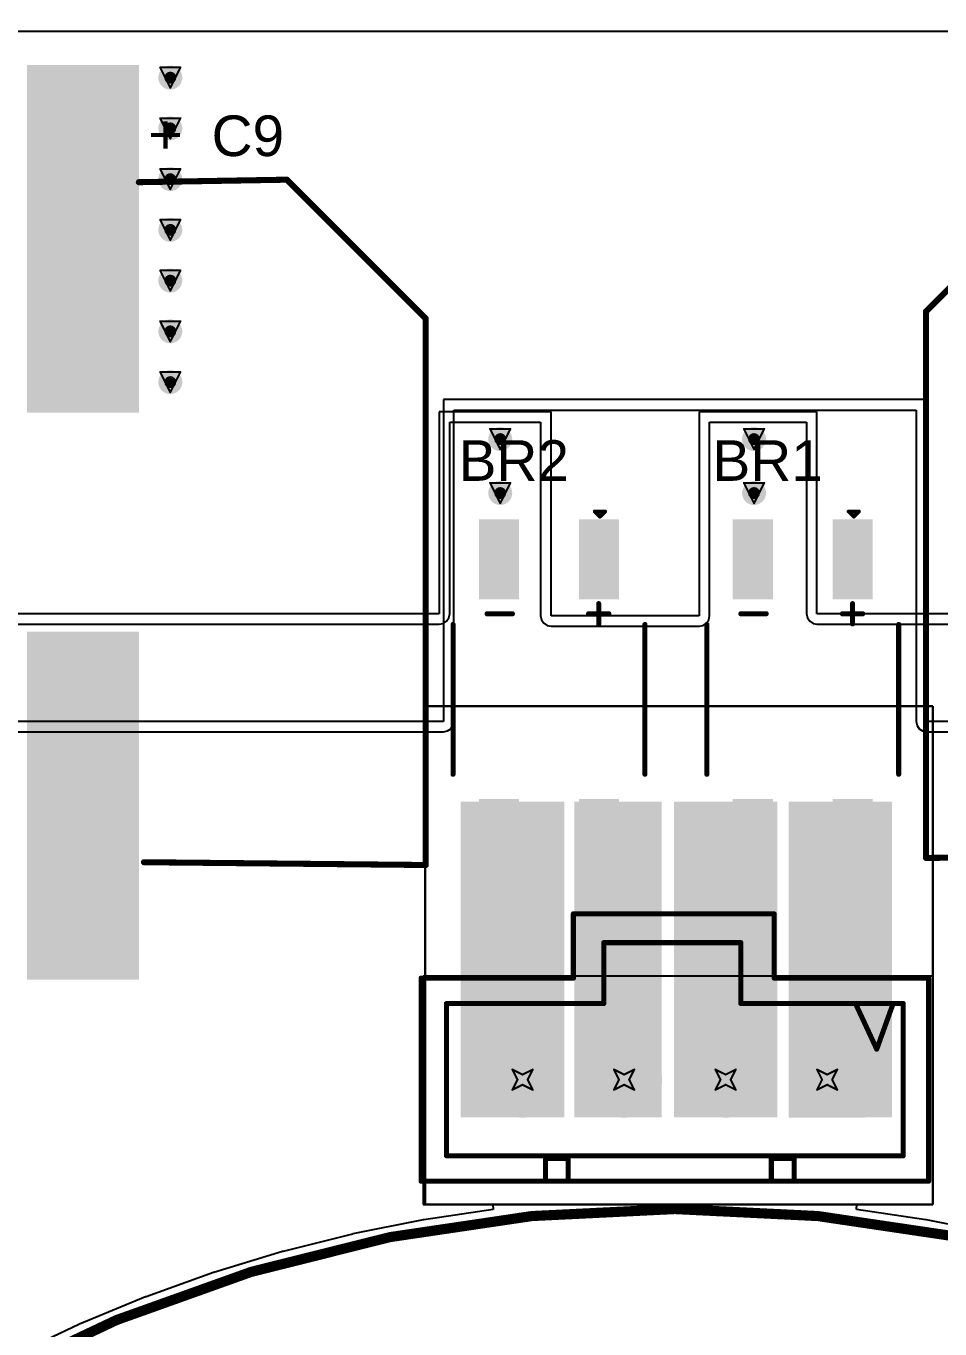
# Model space of a CAD drawing. Header units: inches. Extents: x -89 to 427, y -87 to 99.
# Drawn here: x -16.23 to 6.63, y 33.51 to 66.12 of the extents above; entities that cross this region are included whole.
import ezdxf

# ---------------------------------------------------------------- set-up
doc = ezdxf.new("R2010")
doc.units = ezdxf.units.IN
for name, color, linetype in [('Board_Outline', 56, 'Continuous'), ('Bottom Layer', 5, 'Continuous'), ('Bottom Solder', 6, 'Continuous'), ('Drill Drawing', 1, 'Continuous'), ('Multi-Layer', 9, 'Continuous'), ('Pad Holes', 156, 'Continuous'), ('Top Layer', 1, 'Continuous'), ('Top Overlay', 2, 'Continuous'), ('Top Paste', 8, 'Continuous'), ('Top Solder', 216, 'Continuous'), ('Via Holes', 16, 'Continuous')]:
    doc.layers.add(name, color=color, linetype=linetype)
doc.styles.add('Arial', font='', dxfattribs={"height": 0.2})
doc.styles.get('Arial').set_extended_font_data('Arial')

msp = doc.modelspace()

# ---------------------------------------------------------------- hatches: boundary and pattern name
at = {"layer": 'Bottom Layer'}
h = msp.add_hatch(color=5, dxfattribs=at)
edge = h.paths.add_edge_path()
edge.add_arc((-12.624, 64.828), 0.3, 0, 360)
h = msp.add_hatch(color=5, dxfattribs=at)
edge = h.paths.add_edge_path()
edge.add_arc((-12.624, 63.558), 0.3, 0, 360)
h = msp.add_hatch(color=5, dxfattribs=at)
edge = h.paths.add_edge_path()
edge.add_arc((-12.624, 62.288), 0.3, 0, 360)
h = msp.add_hatch(color=5, dxfattribs=at)
edge = h.paths.add_edge_path()
edge.add_arc((-12.624, 61.018), 0.3, 0, 360)
h = msp.add_hatch(color=5, dxfattribs=at)
edge = h.paths.add_edge_path()
edge.add_arc((-12.624, 59.748), 0.3, 0, 360)
h = msp.add_hatch(color=5, dxfattribs=at)
edge = h.paths.add_edge_path()
edge.add_arc((-12.624, 58.478), 0.3, 0, 360)
h = msp.add_hatch(color=5, dxfattribs=at)
edge = h.paths.add_edge_path()
edge.add_arc((-12.624, 57.208), 0.3, 0, 360)
h = msp.add_hatch(color=5, dxfattribs=at)
edge = h.paths.add_edge_path()
edge.add_arc((-4.369, 55.782), 0.3, 0, 360)
h = msp.add_hatch(color=5, dxfattribs=at)
edge = h.paths.add_edge_path()
edge.add_arc((1.981, 55.782), 0.3, 0, 360)
h = msp.add_hatch(color=5, dxfattribs=at)
edge = h.paths.add_edge_path()
edge.add_arc((-4.369, 54.432), 0.3, 0, 360)
h = msp.add_hatch(color=5, dxfattribs=at)
edge = h.paths.add_edge_path()
edge.add_arc((1.981, 54.432), 0.3, 0, 360)
h = msp.add_hatch(color=5, dxfattribs=at)
edge = h.paths.add_edge_path()
edge.add_arc((-3.81, 39.751), 0.9, 0, 360)
h = msp.add_hatch(color=5, dxfattribs=at)
edge = h.paths.add_edge_path()
edge.add_arc((-1.27, 39.751), 0.9, 0, 360)
h = msp.add_hatch(color=5, dxfattribs=at)
edge = h.paths.add_edge_path()
edge.add_arc((1.27, 39.751), 0.9, 0, 360)
msp.add_hatch(color=5, dxfattribs=at).paths.add_polyline_path([(4.71, 38.851), (2.91, 38.851), (2.91, 40.651), (4.71, 40.651)])
at = {"layer": 'Bottom Solder'}
h = msp.add_hatch(color=6, dxfattribs=at)
edge = h.paths.add_edge_path()
edge.add_arc((-3.81, 39.751), 0.951, 0, 360)
h = msp.add_hatch(color=6, dxfattribs=at)
edge = h.paths.add_edge_path()
edge.add_arc((-1.27, 39.751), 0.951, 0, 360)
h = msp.add_hatch(color=6, dxfattribs=at)
edge = h.paths.add_edge_path()
edge.add_arc((1.27, 39.751), 0.951, 0, 360)
msp.add_hatch(color=6, dxfattribs=at).paths.add_polyline_path([(4.761, 38.8), (2.859, 38.8), (2.859, 40.702), (4.761, 40.702)])
at = {"layer": 'Multi-Layer'}
h = msp.add_hatch(color=9, dxfattribs=at)
edge = h.paths.add_edge_path()
edge.add_arc((-3.81, 39.751), 0.9, 0, 360)
h = msp.add_hatch(color=9, dxfattribs=at)
edge = h.paths.add_edge_path()
edge.add_arc((-1.27, 39.751), 0.9, 0, 360)
h = msp.add_hatch(color=9, dxfattribs=at)
edge = h.paths.add_edge_path()
edge.add_arc((1.27, 39.751), 0.9, 0, 360)
msp.add_hatch(color=9, dxfattribs=at).paths.add_polyline_path([(4.71, 38.851), (2.91, 38.851), (2.91, 40.651), (4.71, 40.651)])
at = {"layer": 'Pad Holes'}
h = msp.add_hatch(color=7, dxfattribs=at)
edge = h.paths.add_edge_path()
edge.add_arc((-3.81, 39.751), 0.6, 0, 360)
h = msp.add_hatch(color=7, dxfattribs=at)
edge = h.paths.add_edge_path()
edge.add_arc((-1.27, 39.751), 0.6, 0, 360)
h = msp.add_hatch(color=7, dxfattribs=at)
edge = h.paths.add_edge_path()
edge.add_arc((1.27, 39.751), 0.6, 0, 360)
h = msp.add_hatch(color=7, dxfattribs=at)
edge = h.paths.add_edge_path()
edge.add_arc((3.81, 39.751), 0.6, 0, 360)
at = {"layer": 'Top Layer'}
for points in [[(-13.508, 65.046), (-13.508, 56.546), (-16.108, 56.546), (-16.108, 65.046)], [(-4, 53.676), (-4, 51.876), (-4.8, 51.876), (-4.8, 53.676)], [(-1.5, 53.676), (-1.5, 51.876), (-2.3, 51.876), (-2.3, 53.676)], [(2.35, 53.676), (2.35, 51.876), (1.55, 51.876), (1.55, 53.676)], [(4.85, 53.676), (4.85, 51.876), (4.05, 51.876), (4.05, 53.676)], [(-13.508, 50.859), (-13.508, 42.359), (-16.108, 42.359), (-16.108, 50.859)], [(-2.769, 46.711), (-5.359, 46.711), (-5.359, 38.811), (-2.769, 38.811)], [(-4, 46.676), (-4, 44.876), (-4.8, 44.876), (-4.8, 46.676)], [(-0.33, 46.711), (-2.515, 46.711), (-2.515, 38.811), (-0.33, 38.811)], [(-1.5, 46.676), (-1.5, 44.876), (-2.3, 44.876), (-2.3, 46.676)], [(-0.025, 38.811), (2.565, 38.811), (2.565, 46.711), (-0.025, 46.711)], [(2.35, 46.676), (2.35, 44.876), (1.55, 44.876), (1.55, 46.676)], [(2.845, 38.811), (5.436, 38.811), (5.436, 46.711), (2.845, 46.711)], [(4.85, 46.676), (4.85, 44.876), (4.05, 44.876), (4.05, 46.676)], [(4.71, 38.851), (2.91, 38.851), (2.91, 40.651), (4.71, 40.651)]]:
    msp.add_hatch(color=1, dxfattribs=at).paths.add_polyline_path(points)
h = msp.add_hatch(color=1, dxfattribs=at)
edge = h.paths.add_edge_path()
edge.add_arc((-12.624, 64.828), 0.3, 0, 360)
h = msp.add_hatch(color=1, dxfattribs=at)
edge = h.paths.add_edge_path()
edge.add_arc((-12.624, 63.558), 0.3, 0, 360)
h = msp.add_hatch(color=1, dxfattribs=at)
edge = h.paths.add_edge_path()
edge.add_arc((-12.624, 62.288), 0.3, 0, 360)
h = msp.add_hatch(color=1, dxfattribs=at)
edge = h.paths.add_edge_path()
edge.add_arc((-12.624, 61.018), 0.3, 0, 360)
h = msp.add_hatch(color=1, dxfattribs=at)
edge = h.paths.add_edge_path()
edge.add_arc((-12.624, 59.748), 0.3, 0, 360)
h = msp.add_hatch(color=1, dxfattribs=at)
edge = h.paths.add_edge_path()
edge.add_arc((-12.624, 58.478), 0.3, 0, 360)
h = msp.add_hatch(color=1, dxfattribs=at)
edge = h.paths.add_edge_path()
edge.add_arc((-12.624, 57.208), 0.3, 0, 360)
h = msp.add_hatch(color=1, dxfattribs=at)
edge = h.paths.add_edge_path()
edge.add_arc((-4.369, 55.782), 0.3, 0, 360)
h = msp.add_hatch(color=1, dxfattribs=at)
edge = h.paths.add_edge_path()
edge.add_arc((1.981, 55.782), 0.3, 0, 360)
h = msp.add_hatch(color=1, dxfattribs=at)
edge = h.paths.add_edge_path()
edge.add_arc((-4.369, 54.432), 0.3, 0, 360)
h = msp.add_hatch(color=1, dxfattribs=at)
edge = h.paths.add_edge_path()
edge.add_arc((1.981, 54.432), 0.3, 0, 360)
h = msp.add_hatch(color=1, dxfattribs=at)
edge = h.paths.add_edge_path()
edge.add_arc((-3.81, 39.751), 0.9, 0, 360)
h = msp.add_hatch(color=1, dxfattribs=at)
edge = h.paths.add_edge_path()
edge.add_arc((-1.27, 39.751), 0.9, 0, 360)
h = msp.add_hatch(color=1, dxfattribs=at)
edge = h.paths.add_edge_path()
edge.add_arc((1.27, 39.751), 0.9, 0, 360)
at = {"layer": 'Top Paste'}
for points in [[(-13.508, 65.046), (-13.508, 56.546), (-16.108, 56.546), (-16.108, 65.046)], [(-4, 53.676), (-4, 51.876), (-4.8, 51.876), (-4.8, 53.676)], [(-1.5, 53.676), (-1.5, 51.876), (-2.3, 51.876), (-2.3, 53.676)], [(2.35, 53.676), (2.35, 51.876), (1.55, 51.876), (1.55, 53.676)], [(4.85, 53.676), (4.85, 51.876), (4.05, 51.876), (4.05, 53.676)], [(-13.508, 50.859), (-13.508, 42.359), (-16.108, 42.359), (-16.108, 50.859)], [(-4, 46.676), (-4, 44.876), (-4.8, 44.876), (-4.8, 46.676)], [(-1.5, 46.676), (-1.5, 44.876), (-2.3, 44.876), (-2.3, 46.676)], [(2.35, 46.676), (2.35, 44.876), (1.55, 44.876), (1.55, 46.676)], [(4.85, 46.676), (4.85, 44.876), (4.05, 44.876), (4.05, 46.676)]]:
    msp.add_hatch(color=8, dxfattribs=at).paths.add_polyline_path(points)
at = {"layer": 'Top Solder'}
for points in [[(-13.407, 65.147), (-13.407, 56.444), (-16.21, 56.444), (-16.21, 65.147)], [(-3.898, 53.778), (-3.898, 51.774), (-4.901, 51.774), (-4.901, 53.778)], [(-1.398, 53.778), (-1.398, 51.774), (-2.401, 51.774), (-2.401, 53.778)], [(2.452, 53.778), (2.452, 51.774), (1.449, 51.774), (1.449, 53.778)], [(4.952, 53.778), (4.952, 51.774), (3.949, 51.774), (3.949, 53.778)], [(-13.407, 50.961), (-13.407, 42.257), (-16.21, 42.257), (-16.21, 50.961)], [(-3.898, 46.778), (-3.898, 44.774), (-4.901, 44.774), (-4.901, 46.778)], [(-1.398, 46.778), (-1.398, 44.774), (-2.401, 44.774), (-2.401, 46.778)], [(2.452, 46.778), (2.452, 44.774), (1.449, 44.774), (1.449, 46.778)], [(4.952, 46.778), (4.952, 44.774), (3.949, 44.774), (3.949, 46.778)], [(4.761, 38.8), (2.859, 38.8), (2.859, 40.702), (4.761, 40.702)]]:
    msp.add_hatch(color=216, dxfattribs=at).paths.add_polyline_path(points)
h = msp.add_hatch(color=216, dxfattribs=at)
edge = h.paths.add_edge_path()
edge.add_arc((-3.81, 39.751), 0.951, 0, 360)
h = msp.add_hatch(color=216, dxfattribs=at)
edge = h.paths.add_edge_path()
edge.add_arc((-1.27, 39.751), 0.951, 0, 360)
h = msp.add_hatch(color=216, dxfattribs=at)
edge = h.paths.add_edge_path()
edge.add_arc((1.27, 39.751), 0.951, 0, 360)
at = {"layer": 'Via Holes'}
h = msp.add_hatch(color=7, dxfattribs=at)
edge = h.paths.add_edge_path()
edge.add_arc((-12.624, 64.828), 0.15, 0, 360)
h = msp.add_hatch(color=7, dxfattribs=at)
edge = h.paths.add_edge_path()
edge.add_arc((-12.624, 63.558), 0.15, 0, 360)
h = msp.add_hatch(color=7, dxfattribs=at)
edge = h.paths.add_edge_path()
edge.add_arc((-12.624, 62.288), 0.15, 0, 360)
h = msp.add_hatch(color=7, dxfattribs=at)
edge = h.paths.add_edge_path()
edge.add_arc((-12.624, 61.018), 0.15, 0, 360)
h = msp.add_hatch(color=7, dxfattribs=at)
edge = h.paths.add_edge_path()
edge.add_arc((-12.624, 59.748), 0.15, 0, 360)
h = msp.add_hatch(color=7, dxfattribs=at)
edge = h.paths.add_edge_path()
edge.add_arc((-12.624, 58.478), 0.15, 0, 360)
h = msp.add_hatch(color=7, dxfattribs=at)
edge = h.paths.add_edge_path()
edge.add_arc((-12.624, 57.208), 0.15, 0, 360)
h = msp.add_hatch(color=7, dxfattribs=at)
edge = h.paths.add_edge_path()
edge.add_arc((-4.369, 55.782), 0.15, 0, 360)
h = msp.add_hatch(color=7, dxfattribs=at)
edge = h.paths.add_edge_path()
edge.add_arc((1.981, 55.782), 0.15, 0, 360)
h = msp.add_hatch(color=7, dxfattribs=at)
edge = h.paths.add_edge_path()
edge.add_arc((-4.369, 54.432), 0.15, 0, 360)
h = msp.add_hatch(color=7, dxfattribs=at)
edge = h.paths.add_edge_path()
edge.add_arc((1.981, 54.432), 0.15, 0, 360)

# ---------------------------------------------------------------- linework, layer by layer
at = {"layer": 'Board_Outline'}
for points in [[(87.312, 0, 0.254, 0.254, 1), (-87.312, 0, 0.254, 0.254, 1)], [(-0.001, 40.079, 0.00127, 0.00127, 1), (0, 40.079, 0.00127, 0.00127, 1)], [(0, 40.08, 0.00127, 0.00127, 1), (0.001, 40.08, 0.00127, 0.00127, 1)], [(36.513, 0, 0.254, 0.254, 1), (-36.513, 0, 0.254, 0.254, 1)]]:
    msp.add_lwpolyline(points, format="xyseb", close=True, dxfattribs=at)
msp.add_lwpolyline([(0, 40.079, 0.00254, 0.00254, 0), (0, 40.08, 0.00254, 0.00254, 0)], format="xyseb", dxfattribs=at)
at = {"layer": 'Bottom Layer'}
for p, q in [((6.299, 56.769), (-5.791, 56.769)), ((-5.791, 56.769), (-5.791, 48.717)), ((6.299, 48.717), (6.299, 56.769)), ((-5.532, 48.717), (-5.532, 56.51)), ((-5.532, 56.51), (6.04, 56.51)), ((6.04, 56.51), (6.04, 48.717)), ((-5.791, 48.717), (-41.377, 48.717)), ((-5.608, 48.534), (-5.552, 48.618)), ((-5.552, 48.618), (-5.532, 48.717)), ((6.04, 48.717), (6.06, 48.618)), ((6.06, 48.618), (6.116, 48.534)), ((44.094, 48.717), (6.299, 48.717)), ((-41.377, 48.458), (-5.791, 48.458)), ((-5.791, 48.458), (-5.692, 48.478)), ((-5.692, 48.478), (-5.608, 48.534)), ((6.116, 48.534), (6.2, 48.478)), ((6.2, 48.478), (6.299, 48.458)), ((6.299, 48.458), (44.094, 48.458)), ((-6.299, 42.342), (-6.299, 36.627)), ((6.452, 42.342), (-6.299, 42.342)), ((6.452, 42.342), (-6.299, 42.342)), ((-6.299, 42.342), (-6.299, 36.627)), ((6.452, 36.627), (6.452, 42.342)), ((6.452, 36.627), (6.452, 42.342)), ((-6.299, 36.627), (6.452, 36.627)), ((-6.299, 36.627), (-4.553, 36.627)), ((-4.553, 36.627), (-4.544, 36.5)), ((4.544, 36.5), (4.553, 36.627)), ((4.553, 36.627), (6.452, 36.627)), ((-6.295, 36.24), (-8.053, 35.89)), ((-6.288, 36.24), (-6.295, 36.24)), ((-6.282, 36.242), (-6.288, 36.24)), ((-4.544, 36.5), (-6.282, 36.242)), ((6.282, 36.242), (4.544, 36.5)), ((6.288, 36.24), (6.282, 36.242)), ((6.295, 36.24), (6.288, 36.24)), ((8.053, 35.89), (6.295, 36.24)), ((-8.065, 35.887), (-9.804, 35.452)), ((-8.059, 35.888), (-8.065, 35.887)), ((-8.053, 35.89), (-8.059, 35.888)), ((-9.816, 35.448), (-11.532, 34.928)), ((-9.81, 35.449), (-9.816, 35.448)), ((-9.804, 35.452), (-9.81, 35.449)), ((-11.544, 34.924), (-13.232, 34.32)), ((-11.538, 34.925), (-11.544, 34.924)), ((-11.532, 34.928), (-11.538, 34.925)), ((-13.244, 34.315), (-14.9, 33.629)), ((-13.237, 34.317), (-13.244, 34.315)), ((-13.232, 34.32), (-13.237, 34.317)), ((-14.912, 33.624), (-16.532, 32.858)), ((-14.905, 33.626), (-14.912, 33.624)), ((-14.9, 33.629), (-14.905, 33.626))]:
    msp.add_line(p, q, dxfattribs=at)
at = {"layer": 'Drill Drawing'}
for points in [[(-12.878, 65.082, 0.0508, 0.0508, 0), (-12.37, 65.082, 0.0508, 0.0508, 0)], [(-12.878, 65.082, 0.0508, 0.0508, 0), (-12.624, 64.574, 0.0508, 0.0508, 0)], [(-12.624, 64.574, 0.0508, 0.0508, 0), (-12.37, 65.082, 0.0508, 0.0508, 0)], [(-12.878, 63.812, 0.0508, 0.0508, 0), (-12.37, 63.812, 0.0508, 0.0508, 0)], [(-12.878, 63.812, 0.0508, 0.0508, 0), (-12.624, 63.304, 0.0508, 0.0508, 0)], [(-12.624, 63.304, 0.0508, 0.0508, 0), (-12.37, 63.812, 0.0508, 0.0508, 0)], [(-12.878, 62.542, 0.0508, 0.0508, 0), (-12.37, 62.542, 0.0508, 0.0508, 0)], [(-12.878, 62.542, 0.0508, 0.0508, 0), (-12.624, 62.034, 0.0508, 0.0508, 0)], [(-12.624, 62.034, 0.0508, 0.0508, 0), (-12.37, 62.542, 0.0508, 0.0508, 0)], [(-12.878, 61.272, 0.0508, 0.0508, 0), (-12.37, 61.272, 0.0508, 0.0508, 0)], [(-12.878, 61.272, 0.0508, 0.0508, 0), (-12.624, 60.764, 0.0508, 0.0508, 0)], [(-12.624, 60.764, 0.0508, 0.0508, 0), (-12.37, 61.272, 0.0508, 0.0508, 0)], [(-12.878, 60.002, 0.0508, 0.0508, 0), (-12.37, 60.002, 0.0508, 0.0508, 0)], [(-12.878, 60.002, 0.0508, 0.0508, 0), (-12.624, 59.494, 0.0508, 0.0508, 0)], [(-12.624, 59.494, 0.0508, 0.0508, 0), (-12.37, 60.002, 0.0508, 0.0508, 0)], [(-12.878, 58.732, 0.0508, 0.0508, 0), (-12.37, 58.732, 0.0508, 0.0508, 0)], [(-12.878, 58.732, 0.0508, 0.0508, 0), (-12.624, 58.224, 0.0508, 0.0508, 0)], [(-12.624, 58.224, 0.0508, 0.0508, 0), (-12.37, 58.732, 0.0508, 0.0508, 0)], [(-12.878, 57.462, 0.0508, 0.0508, 0), (-12.37, 57.462, 0.0508, 0.0508, 0)], [(-12.878, 57.462, 0.0508, 0.0508, 0), (-12.624, 56.954, 0.0508, 0.0508, 0)], [(-12.624, 56.954, 0.0508, 0.0508, 0), (-12.37, 57.462, 0.0508, 0.0508, 0)], [(-4.623, 56.036, 0.0508, 0.0508, 0), (-4.115, 56.036, 0.0508, 0.0508, 0)], [(-4.623, 56.036, 0.0508, 0.0508, 0), (-4.369, 55.528, 0.0508, 0.0508, 0)], [(-4.369, 55.528, 0.0508, 0.0508, 0), (-4.115, 56.036, 0.0508, 0.0508, 0)], [(1.727, 56.036, 0.0508, 0.0508, 0), (2.235, 56.036, 0.0508, 0.0508, 0)], [(1.727, 56.036, 0.0508, 0.0508, 0), (1.981, 55.528, 0.0508, 0.0508, 0)], [(1.981, 55.528, 0.0508, 0.0508, 0), (2.235, 56.036, 0.0508, 0.0508, 0)], [(-4.623, 54.686, 0.0508, 0.0508, 0), (-4.115, 54.686, 0.0508, 0.0508, 0)], [(-4.623, 54.686, 0.0508, 0.0508, 0), (-4.369, 54.178, 0.0508, 0.0508, 0)], [(-4.369, 54.178, 0.0508, 0.0508, 0), (-4.115, 54.686, 0.0508, 0.0508, 0)], [(1.727, 54.686, 0.0508, 0.0508, 0), (2.235, 54.686, 0.0508, 0.0508, 0)], [(1.727, 54.686, 0.0508, 0.0508, 0), (1.981, 54.178, 0.0508, 0.0508, 0)], [(1.981, 54.178, 0.0508, 0.0508, 0), (2.235, 54.686, 0.0508, 0.0508, 0)], [(-4.064, 40.005, 0.0508, 0.0508, 0), (-3.81, 39.878, 0.0508, 0.0508, 0)], [(-4.064, 40.005, 0.0508, 0.0508, 0), (-3.937, 39.751, 0.0508, 0.0508, 0)], [(-3.81, 39.878, 0.0508, 0.0508, 0), (-3.556, 40.005, 0.0508, 0.0508, 0)], [(-3.683, 39.751, 0.0508, 0.0508, 0), (-3.556, 40.005, 0.0508, 0.0508, 0)], [(-1.524, 40.005, 0.0508, 0.0508, 0), (-1.27, 39.878, 0.0508, 0.0508, 0)], [(-1.524, 40.005, 0.0508, 0.0508, 0), (-1.397, 39.751, 0.0508, 0.0508, 0)], [(-1.27, 39.878, 0.0508, 0.0508, 0), (-1.016, 40.005, 0.0508, 0.0508, 0)], [(-1.143, 39.751, 0.0508, 0.0508, 0), (-1.016, 40.005, 0.0508, 0.0508, 0)], [(1.016, 40.005, 0.0508, 0.0508, 0), (1.27, 39.878, 0.0508, 0.0508, 0)], [(1.016, 40.005, 0.0508, 0.0508, 0), (1.143, 39.751, 0.0508, 0.0508, 0)], [(1.27, 39.878, 0.0508, 0.0508, 0), (1.524, 40.005, 0.0508, 0.0508, 0)], [(1.397, 39.751, 0.0508, 0.0508, 0), (1.524, 40.005, 0.0508, 0.0508, 0)], [(3.556, 40.005, 0.0508, 0.0508, 0), (3.81, 39.878, 0.0508, 0.0508, 0)], [(3.556, 40.005, 0.0508, 0.0508, 0), (3.683, 39.751, 0.0508, 0.0508, 0)], [(3.81, 39.878, 0.0508, 0.0508, 0), (4.064, 40.005, 0.0508, 0.0508, 0)], [(3.937, 39.751, 0.0508, 0.0508, 0), (4.064, 40.005, 0.0508, 0.0508, 0)], [(-4.064, 39.497, 0.0508, 0.0508, 0), (-3.937, 39.751, 0.0508, 0.0508, 0)], [(-4.064, 39.497, 0.0508, 0.0508, 0), (-3.81, 39.624, 0.0508, 0.0508, 0)], [(-3.81, 39.624, 0.0508, 0.0508, 0), (-3.556, 39.497, 0.0508, 0.0508, 0)], [(-3.683, 39.751, 0.0508, 0.0508, 0), (-3.556, 39.497, 0.0508, 0.0508, 0)], [(-1.524, 39.497, 0.0508, 0.0508, 0), (-1.397, 39.751, 0.0508, 0.0508, 0)], [(-1.524, 39.497, 0.0508, 0.0508, 0), (-1.27, 39.624, 0.0508, 0.0508, 0)], [(-1.27, 39.624, 0.0508, 0.0508, 0), (-1.016, 39.497, 0.0508, 0.0508, 0)], [(-1.143, 39.751, 0.0508, 0.0508, 0), (-1.016, 39.497, 0.0508, 0.0508, 0)], [(1.016, 39.497, 0.0508, 0.0508, 0), (1.143, 39.751, 0.0508, 0.0508, 0)], [(1.016, 39.497, 0.0508, 0.0508, 0), (1.27, 39.624, 0.0508, 0.0508, 0)], [(1.27, 39.624, 0.0508, 0.0508, 0), (1.524, 39.497, 0.0508, 0.0508, 0)], [(1.397, 39.751, 0.0508, 0.0508, 0), (1.524, 39.497, 0.0508, 0.0508, 0)], [(3.556, 39.497, 0.0508, 0.0508, 0), (3.683, 39.751, 0.0508, 0.0508, 0)], [(3.556, 39.497, 0.0508, 0.0508, 0), (3.81, 39.624, 0.0508, 0.0508, 0)], [(3.81, 39.624, 0.0508, 0.0508, 0), (4.064, 39.497, 0.0508, 0.0508, 0)], [(3.937, 39.751, 0.0508, 0.0508, 0), (4.064, 39.497, 0.0508, 0.0508, 0)]]:
    msp.add_lwpolyline(points, format="xyseb", dxfattribs=at)
for points in [[(-12.89, 65.082, 0.0254, 0.0254, 1), (-12.865, 65.082, 0.0254, 0.0254, 1)], [(-12.89, 65.082, 0.0254, 0.0254, 1), (-12.865, 65.082, 0.0254, 0.0254, 1)], [(-12.383, 65.082, 0.0254, 0.0254, 1), (-12.357, 65.082, 0.0254, 0.0254, 1)], [(-12.383, 65.082, 0.0254, 0.0254, 1), (-12.357, 65.082, 0.0254, 0.0254, 1)], [(-12.636, 64.574, 0.0254, 0.0254, 1), (-12.611, 64.574, 0.0254, 0.0254, 1)], [(-12.636, 64.574, 0.0254, 0.0254, 1), (-12.611, 64.574, 0.0254, 0.0254, 1)], [(-12.89, 63.812, 0.0254, 0.0254, 1), (-12.865, 63.812, 0.0254, 0.0254, 1)], [(-12.89, 63.812, 0.0254, 0.0254, 1), (-12.865, 63.812, 0.0254, 0.0254, 1)], [(-12.383, 63.812, 0.0254, 0.0254, 1), (-12.357, 63.812, 0.0254, 0.0254, 1)], [(-12.383, 63.812, 0.0254, 0.0254, 1), (-12.357, 63.812, 0.0254, 0.0254, 1)], [(-12.636, 63.304, 0.0254, 0.0254, 1), (-12.611, 63.304, 0.0254, 0.0254, 1)], [(-12.636, 63.304, 0.0254, 0.0254, 1), (-12.611, 63.304, 0.0254, 0.0254, 1)], [(-12.89, 62.542, 0.0254, 0.0254, 1), (-12.865, 62.542, 0.0254, 0.0254, 1)], [(-12.89, 62.542, 0.0254, 0.0254, 1), (-12.865, 62.542, 0.0254, 0.0254, 1)], [(-12.383, 62.542, 0.0254, 0.0254, 1), (-12.357, 62.542, 0.0254, 0.0254, 1)], [(-12.383, 62.542, 0.0254, 0.0254, 1), (-12.357, 62.542, 0.0254, 0.0254, 1)], [(-12.636, 62.034, 0.0254, 0.0254, 1), (-12.611, 62.034, 0.0254, 0.0254, 1)], [(-12.636, 62.034, 0.0254, 0.0254, 1), (-12.611, 62.034, 0.0254, 0.0254, 1)], [(-12.89, 61.272, 0.0254, 0.0254, 1), (-12.865, 61.272, 0.0254, 0.0254, 1)], [(-12.89, 61.272, 0.0254, 0.0254, 1), (-12.865, 61.272, 0.0254, 0.0254, 1)], [(-12.383, 61.272, 0.0254, 0.0254, 1), (-12.357, 61.272, 0.0254, 0.0254, 1)], [(-12.383, 61.272, 0.0254, 0.0254, 1), (-12.357, 61.272, 0.0254, 0.0254, 1)], [(-12.636, 60.764, 0.0254, 0.0254, 1), (-12.611, 60.764, 0.0254, 0.0254, 1)], [(-12.636, 60.764, 0.0254, 0.0254, 1), (-12.611, 60.764, 0.0254, 0.0254, 1)], [(-12.89, 60.002, 0.0254, 0.0254, 1), (-12.865, 60.002, 0.0254, 0.0254, 1)], [(-12.89, 60.002, 0.0254, 0.0254, 1), (-12.865, 60.002, 0.0254, 0.0254, 1)], [(-12.383, 60.002, 0.0254, 0.0254, 1), (-12.357, 60.002, 0.0254, 0.0254, 1)], [(-12.383, 60.002, 0.0254, 0.0254, 1), (-12.357, 60.002, 0.0254, 0.0254, 1)], [(-12.636, 59.494, 0.0254, 0.0254, 1), (-12.611, 59.494, 0.0254, 0.0254, 1)], [(-12.636, 59.494, 0.0254, 0.0254, 1), (-12.611, 59.494, 0.0254, 0.0254, 1)], [(-12.89, 58.732, 0.0254, 0.0254, 1), (-12.865, 58.732, 0.0254, 0.0254, 1)], [(-12.89, 58.732, 0.0254, 0.0254, 1), (-12.865, 58.732, 0.0254, 0.0254, 1)], [(-12.383, 58.732, 0.0254, 0.0254, 1), (-12.357, 58.732, 0.0254, 0.0254, 1)], [(-12.383, 58.732, 0.0254, 0.0254, 1), (-12.357, 58.732, 0.0254, 0.0254, 1)], [(-12.636, 58.224, 0.0254, 0.0254, 1), (-12.611, 58.224, 0.0254, 0.0254, 1)], [(-12.636, 58.224, 0.0254, 0.0254, 1), (-12.611, 58.224, 0.0254, 0.0254, 1)], [(-12.89, 57.462, 0.0254, 0.0254, 1), (-12.865, 57.462, 0.0254, 0.0254, 1)], [(-12.89, 57.462, 0.0254, 0.0254, 1), (-12.865, 57.462, 0.0254, 0.0254, 1)], [(-12.383, 57.462, 0.0254, 0.0254, 1), (-12.357, 57.462, 0.0254, 0.0254, 1)], [(-12.383, 57.462, 0.0254, 0.0254, 1), (-12.357, 57.462, 0.0254, 0.0254, 1)], [(-12.636, 56.954, 0.0254, 0.0254, 1), (-12.611, 56.954, 0.0254, 0.0254, 1)], [(-12.636, 56.954, 0.0254, 0.0254, 1), (-12.611, 56.954, 0.0254, 0.0254, 1)], [(-4.636, 56.036, 0.0254, 0.0254, 1), (-4.61, 56.036, 0.0254, 0.0254, 1)], [(-4.636, 56.036, 0.0254, 0.0254, 1), (-4.61, 56.036, 0.0254, 0.0254, 1)], [(-4.128, 56.036, 0.0254, 0.0254, 1), (-4.102, 56.036, 0.0254, 0.0254, 1)], [(-4.128, 56.036, 0.0254, 0.0254, 1), (-4.102, 56.036, 0.0254, 0.0254, 1)], [(1.714, 56.036, 0.0254, 0.0254, 1), (1.74, 56.036, 0.0254, 0.0254, 1)], [(1.714, 56.036, 0.0254, 0.0254, 1), (1.74, 56.036, 0.0254, 0.0254, 1)], [(2.223, 56.036, 0.0254, 0.0254, 1), (2.248, 56.036, 0.0254, 0.0254, 1)], [(2.223, 56.036, 0.0254, 0.0254, 1), (2.248, 56.036, 0.0254, 0.0254, 1)], [(-4.381, 55.528, 0.0254, 0.0254, 1), (-4.356, 55.528, 0.0254, 0.0254, 1)], [(-4.381, 55.528, 0.0254, 0.0254, 1), (-4.356, 55.528, 0.0254, 0.0254, 1)], [(1.968, 55.528, 0.0254, 0.0254, 1), (1.994, 55.528, 0.0254, 0.0254, 1)], [(1.968, 55.528, 0.0254, 0.0254, 1), (1.994, 55.528, 0.0254, 0.0254, 1)], [(-4.636, 54.686, 0.0254, 0.0254, 1), (-4.61, 54.686, 0.0254, 0.0254, 1)], [(-4.636, 54.686, 0.0254, 0.0254, 1), (-4.61, 54.686, 0.0254, 0.0254, 1)], [(-4.128, 54.686, 0.0254, 0.0254, 1), (-4.102, 54.686, 0.0254, 0.0254, 1)], [(-4.128, 54.686, 0.0254, 0.0254, 1), (-4.102, 54.686, 0.0254, 0.0254, 1)], [(1.714, 54.686, 0.0254, 0.0254, 1), (1.74, 54.686, 0.0254, 0.0254, 1)], [(1.714, 54.686, 0.0254, 0.0254, 1), (1.74, 54.686, 0.0254, 0.0254, 1)], [(2.223, 54.686, 0.0254, 0.0254, 1), (2.248, 54.686, 0.0254, 0.0254, 1)], [(2.223, 54.686, 0.0254, 0.0254, 1), (2.248, 54.686, 0.0254, 0.0254, 1)], [(-4.381, 54.178, 0.0254, 0.0254, 1), (-4.356, 54.178, 0.0254, 0.0254, 1)], [(-4.381, 54.178, 0.0254, 0.0254, 1), (-4.356, 54.178, 0.0254, 0.0254, 1)], [(1.968, 54.178, 0.0254, 0.0254, 1), (1.994, 54.178, 0.0254, 0.0254, 1)], [(1.968, 54.178, 0.0254, 0.0254, 1), (1.994, 54.178, 0.0254, 0.0254, 1)], [(-4.077, 40.005, 0.0254, 0.0254, 1), (-4.051, 40.005, 0.0254, 0.0254, 1)], [(-4.077, 40.005, 0.0254, 0.0254, 1), (-4.051, 40.005, 0.0254, 0.0254, 1)], [(-3.823, 39.878, 0.0254, 0.0254, 1), (-3.797, 39.878, 0.0254, 0.0254, 1)], [(-3.823, 39.878, 0.0254, 0.0254, 1), (-3.797, 39.878, 0.0254, 0.0254, 1)], [(-3.569, 40.005, 0.0254, 0.0254, 1), (-3.543, 40.005, 0.0254, 0.0254, 1)], [(-3.569, 40.005, 0.0254, 0.0254, 1), (-3.543, 40.005, 0.0254, 0.0254, 1)], [(-1.537, 40.005, 0.0254, 0.0254, 1), (-1.511, 40.005, 0.0254, 0.0254, 1)], [(-1.537, 40.005, 0.0254, 0.0254, 1), (-1.511, 40.005, 0.0254, 0.0254, 1)], [(-1.283, 39.878, 0.0254, 0.0254, 1), (-1.257, 39.878, 0.0254, 0.0254, 1)], [(-1.283, 39.878, 0.0254, 0.0254, 1), (-1.257, 39.878, 0.0254, 0.0254, 1)], [(-1.029, 40.005, 0.0254, 0.0254, 1), (-1.003, 40.005, 0.0254, 0.0254, 1)], [(-1.029, 40.005, 0.0254, 0.0254, 1), (-1.003, 40.005, 0.0254, 0.0254, 1)], [(1.003, 40.005, 0.0254, 0.0254, 1), (1.029, 40.005, 0.0254, 0.0254, 1)], [(1.003, 40.005, 0.0254, 0.0254, 1), (1.029, 40.005, 0.0254, 0.0254, 1)], [(1.257, 39.878, 0.0254, 0.0254, 1), (1.283, 39.878, 0.0254, 0.0254, 1)], [(1.257, 39.878, 0.0254, 0.0254, 1), (1.283, 39.878, 0.0254, 0.0254, 1)], [(1.511, 40.005, 0.0254, 0.0254, 1), (1.537, 40.005, 0.0254, 0.0254, 1)], [(1.511, 40.005, 0.0254, 0.0254, 1), (1.537, 40.005, 0.0254, 0.0254, 1)], [(3.543, 40.005, 0.0254, 0.0254, 1), (3.569, 40.005, 0.0254, 0.0254, 1)], [(3.543, 40.005, 0.0254, 0.0254, 1), (3.569, 40.005, 0.0254, 0.0254, 1)], [(3.797, 39.878, 0.0254, 0.0254, 1), (3.823, 39.878, 0.0254, 0.0254, 1)], [(3.797, 39.878, 0.0254, 0.0254, 1), (3.823, 39.878, 0.0254, 0.0254, 1)], [(4.051, 40.005, 0.0254, 0.0254, 1), (4.077, 40.005, 0.0254, 0.0254, 1)], [(4.051, 40.005, 0.0254, 0.0254, 1), (4.077, 40.005, 0.0254, 0.0254, 1)], [(-4.077, 39.497, 0.0254, 0.0254, 1), (-4.051, 39.497, 0.0254, 0.0254, 1)], [(-4.077, 39.497, 0.0254, 0.0254, 1), (-4.051, 39.497, 0.0254, 0.0254, 1)], [(-3.95, 39.751, 0.0254, 0.0254, 1), (-3.924, 39.751, 0.0254, 0.0254, 1)], [(-3.95, 39.751, 0.0254, 0.0254, 1), (-3.924, 39.751, 0.0254, 0.0254, 1)], [(-3.823, 39.624, 0.0254, 0.0254, 1), (-3.797, 39.624, 0.0254, 0.0254, 1)], [(-3.823, 39.624, 0.0254, 0.0254, 1), (-3.797, 39.624, 0.0254, 0.0254, 1)], [(-3.696, 39.751, 0.0254, 0.0254, 1), (-3.67, 39.751, 0.0254, 0.0254, 1)], [(-3.696, 39.751, 0.0254, 0.0254, 1), (-3.67, 39.751, 0.0254, 0.0254, 1)], [(-3.569, 39.497, 0.0254, 0.0254, 1), (-3.543, 39.497, 0.0254, 0.0254, 1)], [(-3.569, 39.497, 0.0254, 0.0254, 1), (-3.543, 39.497, 0.0254, 0.0254, 1)], [(-1.537, 39.497, 0.0254, 0.0254, 1), (-1.511, 39.497, 0.0254, 0.0254, 1)], [(-1.537, 39.497, 0.0254, 0.0254, 1), (-1.511, 39.497, 0.0254, 0.0254, 1)], [(-1.41, 39.751, 0.0254, 0.0254, 1), (-1.384, 39.751, 0.0254, 0.0254, 1)], [(-1.41, 39.751, 0.0254, 0.0254, 1), (-1.384, 39.751, 0.0254, 0.0254, 1)], [(-1.283, 39.624, 0.0254, 0.0254, 1), (-1.257, 39.624, 0.0254, 0.0254, 1)], [(-1.283, 39.624, 0.0254, 0.0254, 1), (-1.257, 39.624, 0.0254, 0.0254, 1)], [(-1.156, 39.751, 0.0254, 0.0254, 1), (-1.13, 39.751, 0.0254, 0.0254, 1)], [(-1.156, 39.751, 0.0254, 0.0254, 1), (-1.13, 39.751, 0.0254, 0.0254, 1)], [(-1.029, 39.497, 0.0254, 0.0254, 1), (-1.003, 39.497, 0.0254, 0.0254, 1)], [(-1.029, 39.497, 0.0254, 0.0254, 1), (-1.003, 39.497, 0.0254, 0.0254, 1)], [(1.003, 39.497, 0.0254, 0.0254, 1), (1.029, 39.497, 0.0254, 0.0254, 1)], [(1.003, 39.497, 0.0254, 0.0254, 1), (1.029, 39.497, 0.0254, 0.0254, 1)], [(1.13, 39.751, 0.0254, 0.0254, 1), (1.156, 39.751, 0.0254, 0.0254, 1)], [(1.13, 39.751, 0.0254, 0.0254, 1), (1.156, 39.751, 0.0254, 0.0254, 1)], [(1.257, 39.624, 0.0254, 0.0254, 1), (1.283, 39.624, 0.0254, 0.0254, 1)], [(1.257, 39.624, 0.0254, 0.0254, 1), (1.283, 39.624, 0.0254, 0.0254, 1)], [(1.384, 39.751, 0.0254, 0.0254, 1), (1.41, 39.751, 0.0254, 0.0254, 1)], [(1.384, 39.751, 0.0254, 0.0254, 1), (1.41, 39.751, 0.0254, 0.0254, 1)], [(1.511, 39.497, 0.0254, 0.0254, 1), (1.537, 39.497, 0.0254, 0.0254, 1)], [(1.511, 39.497, 0.0254, 0.0254, 1), (1.537, 39.497, 0.0254, 0.0254, 1)], [(3.543, 39.497, 0.0254, 0.0254, 1), (3.569, 39.497, 0.0254, 0.0254, 1)], [(3.543, 39.497, 0.0254, 0.0254, 1), (3.569, 39.497, 0.0254, 0.0254, 1)], [(3.67, 39.751, 0.0254, 0.0254, 1), (3.696, 39.751, 0.0254, 0.0254, 1)], [(3.67, 39.751, 0.0254, 0.0254, 1), (3.696, 39.751, 0.0254, 0.0254, 1)], [(3.797, 39.624, 0.0254, 0.0254, 1), (3.823, 39.624, 0.0254, 0.0254, 1)], [(3.797, 39.624, 0.0254, 0.0254, 1), (3.823, 39.624, 0.0254, 0.0254, 1)], [(3.924, 39.751, 0.0254, 0.0254, 1), (3.95, 39.751, 0.0254, 0.0254, 1)], [(3.924, 39.751, 0.0254, 0.0254, 1), (3.95, 39.751, 0.0254, 0.0254, 1)], [(4.051, 39.497, 0.0254, 0.0254, 1), (4.077, 39.497, 0.0254, 0.0254, 1)], [(4.051, 39.497, 0.0254, 0.0254, 1), (4.077, 39.497, 0.0254, 0.0254, 1)]]:
    msp.add_lwpolyline(points, format="xyseb", close=True, dxfattribs=at)
at = {"layer": 'Multi-Layer'}
for p, q in [((-4.471, 36.249), (-6.244, 35.986)), ((-2.687, 36.425), (-4.471, 36.249)), ((-0.896, 36.513), (-2.687, 36.425)), ((0, 36.513), (-0.896, 36.513)), ((0.896, 36.513), (0, 36.513)), ((2.687, 36.425), (0.896, 36.513)), ((4.471, 36.249), (2.687, 36.425)), ((6.244, 35.986), (4.471, 36.249)), ((-6.244, 35.986), (-8.002, 35.636)), ((8.002, 35.636), (6.244, 35.986)), ((-8.002, 35.636), (-9.741, 35.2)), ((-9.741, 35.2), (-11.457, 34.68)), ((-11.457, 34.68), (-13.145, 34.076)), ((-13.145, 34.076), (-14.801, 33.39))]:
    msp.add_line(p, q, dxfattribs=at)
at = {"layer": 'Top Layer'}
for p, q in [((-41.275, 65.989), (43.383, 65.989)), ((-3.099, 56.464), (-5.893, 56.464)), ((-5.893, 56.464), (-5.893, 51.41)), ((-3.099, 51.359), (-3.099, 56.464)), ((3.556, 56.464), (0.61, 56.464)), ((0.61, 56.464), (0.61, 51.359)), ((3.556, 51.41), (3.556, 56.464)), ((-5.634, 51.41), (-5.634, 56.205)), ((-5.634, 56.205), (-3.358, 56.205)), ((-3.358, 56.205), (-3.358, 51.359)), ((0.869, 51.359), (0.869, 56.205)), ((0.869, 56.205), (3.297, 56.205)), ((3.297, 56.205), (3.297, 51.41)), ((-5.893, 51.41), (-24.105, 51.41)), ((-5.794, 51.17), (-5.71, 51.226)), ((-5.71, 51.226), (-5.654, 51.31)), ((-5.654, 51.31), (-5.634, 51.41)), ((-3.358, 51.359), (-3.338, 51.26)), ((-3.338, 51.26), (-3.282, 51.176)), ((0.61, 51.359), (-3.099, 51.359)), ((0.793, 51.176), (0.849, 51.26)), ((0.849, 51.26), (0.869, 51.359)), ((3.297, 51.41), (3.317, 51.31)), ((3.317, 51.31), (3.373, 51.226)), ((3.373, 51.226), (3.457, 51.17)), ((24.232, 51.41), (3.556, 51.41)), ((-23.846, 51.151), (-5.893, 51.151)), ((-5.893, 51.151), (-5.794, 51.17)), ((-3.282, 51.176), (-3.198, 51.12)), ((-3.198, 51.12), (-3.099, 51.1)), ((-3.099, 51.1), (0.61, 51.1)), ((0.61, 51.1), (0.709, 51.12)), ((0.709, 51.12), (0.793, 51.176)), ((3.457, 51.17), (3.556, 51.151)), ((3.556, 51.151), (23.973, 51.151)), ((-6.248, 49.098), (6.452, 49.098)), ((-6.248, 36.627), (-6.248, 49.098)), ((6.452, 49.098), (-6.248, 49.098)), ((-6.248, 49.098), (-6.248, 36.627)), ((6.452, 49.098), (6.452, 36.627)), ((6.452, 36.627), (6.452, 49.098)), ((6.452, 36.627), (-6.248, 36.627)), ((-6.248, 36.627), (-4.553, 36.627)), ((-4.553, 36.627), (-4.544, 36.5)), ((4.544, 36.5), (4.553, 36.627)), ((4.553, 36.627), (6.452, 36.627)), ((-6.295, 36.24), (-8.053, 35.89)), ((-6.288, 36.24), (-6.295, 36.24)), ((-6.282, 36.242), (-6.288, 36.24)), ((-4.544, 36.5), (-6.282, 36.242)), ((6.282, 36.242), (4.544, 36.5)), ((6.288, 36.24), (6.282, 36.242)), ((6.295, 36.24), (6.288, 36.24)), ((8.053, 35.89), (6.295, 36.24)), ((-8.065, 35.887), (-9.804, 35.452)), ((-8.059, 35.888), (-8.065, 35.887)), ((-8.053, 35.89), (-8.059, 35.888)), ((-9.816, 35.448), (-11.532, 34.928)), ((-9.81, 35.449), (-9.816, 35.448)), ((-9.804, 35.452), (-9.81, 35.449)), ((-11.544, 34.924), (-13.232, 34.32)), ((-11.538, 34.925), (-11.544, 34.924)), ((-11.532, 34.928), (-11.538, 34.925)), ((-13.244, 34.315), (-14.9, 33.629)), ((-13.237, 34.317), (-13.244, 34.315)), ((-13.232, 34.32), (-13.237, 34.317)), ((-14.912, 33.624), (-16.532, 32.858)), ((-14.905, 33.626), (-14.912, 33.624)), ((-14.9, 33.629), (-14.905, 33.626))]:
    msp.add_line(p, q, dxfattribs=at)
at = {"layer": 'Top Overlay'}
for points in [[(-13.411, 62.211, 0.152, 0.152, 0), (-9.708, 62.274, 0.152, 0.152, 0)], [(-9.708, 62.274, 0.152, 0.152, 0), (-6.233, 58.799, 0.152, 0.152, 0)], [(6.283, 58.976, 0.152, 0.152, 0), (9.759, 62.453, 0.152, 0.152, 0)], [(6.283, 45.3, 0.152, 0.152, 0), (6.283, 58.976, 0.152, 0.152, 0)], [(-6.233, 45.123, 0.152, 0.152, 0), (-6.233, 58.799, 0.152, 0.152, 0)], [(-2.001, 53.97, 0.1, 0.1, 0), (-1.747, 53.97, 0.1, 0.1, 0)], [(-2.001, 53.97, 0.1, 0.1, 0), (-1.874, 53.843, 0.1, 0.1, 0)], [(-1.874, 53.843, 0.1, 0.1, 0), (-1.747, 53.97, 0.1, 0.1, 0)], [(4.349, 53.97, 0.1, 0.1, 0), (4.603, 53.97, 0.1, 0.1, 0)], [(4.349, 53.97, 0.1, 0.1, 0), (4.476, 53.843, 0.1, 0.1, 0)], [(4.476, 53.843, 0.1, 0.1, 0), (4.603, 53.97, 0.1, 0.1, 0)], [(-1.905, 51.156, 0.127, 0.127, 0), (-1.905, 51.664, 0.127, 0.127, 0)], [(4.445, 51.156, 0.127, 0.127, 0), (4.445, 51.664, 0.127, 0.127, 0)], [(-5.55, 47.393, 0.127, 0.127, 0), (-5.55, 51.143, 0.127, 0.127, 0)], [(-4.699, 51.41, 0.127, 0.127, 0), (-4.064, 51.41, 0.127, 0.127, 0)], [(-2.159, 51.41, 0.127, 0.127, 0), (-1.651, 51.41, 0.127, 0.127, 0)], [(-0.75, 47.393, 0.127, 0.127, 0), (-0.75, 51.143, 0.127, 0.127, 0)], [(0.8, 47.393, 0.127, 0.127, 0), (0.8, 51.143, 0.127, 0.127, 0)], [(1.651, 51.41, 0.127, 0.127, 0), (2.286, 51.41, 0.127, 0.127, 0)], [(4.191, 51.41, 0.127, 0.127, 0), (4.699, 51.41, 0.127, 0.127, 0)], [(5.6, 47.393, 0.127, 0.127, 0), (5.6, 51.143, 0.127, 0.127, 0)], [(6.283, 45.3, 0.152, 0.152, 0), (13.081, 45.371, 0.152, 0.152, 0)], [(-13.284, 45.193, 0.152, 0.152, 0), (-6.233, 45.123, 0.152, 0.152, 0)], [(-2.54, 43.901, 0.127, 0.127, 0), (2.485, 43.901, 0.127, 0.127, 0)], [(-2.54, 42.291, 0.127, 0.127, 0), (-2.54, 43.901, 0.127, 0.127, 0)], [(2.485, 42.291, 0.127, 0.127, 0), (2.485, 43.901, 0.127, 0.127, 0)], [(-1.778, 43.18, 0.127, 0.127, 0), (1.651, 43.18, 0.127, 0.127, 0)], [(-1.778, 41.656, 0.127, 0.127, 0), (-1.778, 43.18, 0.127, 0.127, 0)], [(1.651, 41.656, 0.127, 0.127, 0), (1.651, 43.18, 0.127, 0.127, 0)], [(-6.35, 37.211, 0.127, 0.127, 0), (-6.35, 42.291, 0.127, 0.127, 0)], [(-6.35, 42.291, 0.127, 0.127, 0), (-2.538, 42.291, 0.127, 0.127, 0)], [(2.485, 42.291, 0.127, 0.127, 0), (6.35, 42.291, 0.127, 0.127, 0)], [(6.35, 37.211, 0.127, 0.127, 0), (6.35, 42.291, 0.127, 0.127, 0)], [(-5.715, 37.846, 0.127, 0.127, 0), (-5.715, 41.656, 0.127, 0.127, 0)], [(-5.715, 41.656, 0.127, 0.127, 0), (-2.54, 41.656, 0.127, 0.127, 0)], [(-2.674, 41.656, 0.127, 0.127, 0), (-1.778, 41.656, 0.127, 0.127, 0)], [(1.651, 41.656, 0.127, 0.127, 0), (2.5, 41.656, 0.127, 0.127, 0)], [(2.5, 41.656, 0.127, 0.127, 0), (5.715, 41.656, 0.127, 0.127, 0)], [(4.52, 41.656, 0.127, 0.127, 0), (5.051, 40.513, 0.127, 0.127, 0)], [(5.051, 40.513, 0.127, 0.127, 0), (5.461, 41.656, 0.127, 0.127, 0)], [(5.715, 37.846, 0.127, 0.127, 0), (5.715, 41.656, 0.127, 0.127, 0)], [(-5.715, 37.846, 0.127, 0.127, 0), (5.715, 37.846, 0.127, 0.127, 0)], [(-3.239, 37.211, 0.127, 0.127, 0), (-3.239, 37.782, 0.127, 0.127, 0)], [(-3.239, 37.782, 0.127, 0.127, 0), (-2.667, 37.782, 0.127, 0.127, 0)], [(-2.667, 37.211, 0.127, 0.127, 0), (-2.667, 37.782, 0.127, 0.127, 0)], [(2.413, 37.211, 0.127, 0.127, 0), (2.413, 37.782, 0.127, 0.127, 0)], [(2.413, 37.782, 0.127, 0.127, 0), (2.985, 37.782, 0.127, 0.127, 0)], [(2.985, 37.211, 0.127, 0.127, 0), (2.985, 37.782, 0.127, 0.127, 0)], [(-6.35, 37.211, 0.127, 0.127, 0), (6.35, 37.211, 0.127, 0.127, 0)], [(-3.239, 37.211, 0.127, 0.127, 0), (-2.667, 37.211, 0.127, 0.127, 0)], [(2.413, 37.211, 0.127, 0.127, 0), (2.985, 37.211, 0.127, 0.127, 0)]]:
    msp.add_lwpolyline(points, format="xyseb", dxfattribs=at)
for points in [[(-13.449, 62.211, 0.0762, 0.0762, 1), (-13.373, 62.211, 0.0762, 0.0762, 1)], [(-9.746, 62.274, 0.0762, 0.0762, 1), (-9.67, 62.274, 0.0762, 0.0762, 1)], [(-9.746, 62.274, 0.0762, 0.0762, 1), (-9.67, 62.274, 0.0762, 0.0762, 1)], [(6.245, 58.976, 0.0762, 0.0762, 1), (6.321, 58.976, 0.0762, 0.0762, 1)], [(6.245, 58.976, 0.0762, 0.0762, 1), (6.321, 58.976, 0.0762, 0.0762, 1)], [(-6.271, 58.799, 0.0762, 0.0762, 1), (-6.195, 58.799, 0.0762, 0.0762, 1)], [(-6.271, 58.799, 0.0762, 0.0762, 1), (-6.195, 58.799, 0.0762, 0.0762, 1)], [(-2.026, 53.97, 0.05, 0.05, 1), (-1.976, 53.97, 0.05, 0.05, 1)], [(-2.026, 53.97, 0.05, 0.05, 1), (-1.976, 53.97, 0.05, 0.05, 1)], [(-1.899, 53.843, 0.05, 0.05, 1), (-1.849, 53.843, 0.05, 0.05, 1)], [(-1.899, 53.843, 0.05, 0.05, 1), (-1.849, 53.843, 0.05, 0.05, 1)], [(-1.772, 53.97, 0.05, 0.05, 1), (-1.722, 53.97, 0.05, 0.05, 1)], [(-1.772, 53.97, 0.05, 0.05, 1), (-1.722, 53.97, 0.05, 0.05, 1)], [(4.324, 53.97, 0.05, 0.05, 1), (4.374, 53.97, 0.05, 0.05, 1)], [(4.324, 53.97, 0.05, 0.05, 1), (4.374, 53.97, 0.05, 0.05, 1)], [(4.451, 53.843, 0.05, 0.05, 1), (4.501, 53.843, 0.05, 0.05, 1)], [(4.451, 53.843, 0.05, 0.05, 1), (4.501, 53.843, 0.05, 0.05, 1)], [(4.578, 53.97, 0.05, 0.05, 1), (4.628, 53.97, 0.05, 0.05, 1)], [(4.578, 53.97, 0.05, 0.05, 1), (4.628, 53.97, 0.05, 0.05, 1)], [(-1.937, 51.664, 0.0635, 0.0635, 1), (-1.873, 51.664, 0.0635, 0.0635, 1)], [(4.413, 51.664, 0.0635, 0.0635, 1), (4.477, 51.664, 0.0635, 0.0635, 1)], [(-5.581, 51.143, 0.0635, 0.0635, 1), (-5.518, 51.143, 0.0635, 0.0635, 1)], [(-4.731, 51.41, 0.0635, 0.0635, 1), (-4.667, 51.41, 0.0635, 0.0635, 1)], [(-4.096, 51.41, 0.0635, 0.0635, 1), (-4.032, 51.41, 0.0635, 0.0635, 1)], [(-2.191, 51.41, 0.0635, 0.0635, 1), (-2.127, 51.41, 0.0635, 0.0635, 1)], [(-1.937, 51.156, 0.0635, 0.0635, 1), (-1.873, 51.156, 0.0635, 0.0635, 1)], [(-1.683, 51.41, 0.0635, 0.0635, 1), (-1.619, 51.41, 0.0635, 0.0635, 1)], [(-0.781, 51.143, 0.0635, 0.0635, 1), (-0.718, 51.143, 0.0635, 0.0635, 1)], [(0.769, 51.143, 0.0635, 0.0635, 1), (0.832, 51.143, 0.0635, 0.0635, 1)], [(1.619, 51.41, 0.0635, 0.0635, 1), (1.683, 51.41, 0.0635, 0.0635, 1)], [(2.254, 51.41, 0.0635, 0.0635, 1), (2.318, 51.41, 0.0635, 0.0635, 1)], [(4.159, 51.41, 0.0635, 0.0635, 1), (4.223, 51.41, 0.0635, 0.0635, 1)], [(4.413, 51.156, 0.0635, 0.0635, 1), (4.477, 51.156, 0.0635, 0.0635, 1)], [(4.667, 51.41, 0.0635, 0.0635, 1), (4.731, 51.41, 0.0635, 0.0635, 1)], [(5.569, 51.143, 0.0635, 0.0635, 1), (5.632, 51.143, 0.0635, 0.0635, 1)], [(-5.581, 47.393, 0.0635, 0.0635, 1), (-5.518, 47.393, 0.0635, 0.0635, 1)], [(-0.781, 47.393, 0.0635, 0.0635, 1), (-0.718, 47.393, 0.0635, 0.0635, 1)], [(0.769, 47.393, 0.0635, 0.0635, 1), (0.832, 47.393, 0.0635, 0.0635, 1)], [(5.569, 47.393, 0.0635, 0.0635, 1), (5.632, 47.393, 0.0635, 0.0635, 1)], [(6.245, 45.3, 0.0762, 0.0762, 1), (6.321, 45.3, 0.0762, 0.0762, 1)], [(6.245, 45.3, 0.0762, 0.0762, 1), (6.321, 45.3, 0.0762, 0.0762, 1)], [(-13.322, 45.193, 0.0762, 0.0762, 1), (-13.246, 45.193, 0.0762, 0.0762, 1)], [(-6.271, 45.123, 0.0762, 0.0762, 1), (-6.195, 45.123, 0.0762, 0.0762, 1)], [(-6.271, 45.123, 0.0762, 0.0762, 1), (-6.195, 45.123, 0.0762, 0.0762, 1)], [(-2.572, 43.901, 0.0635, 0.0635, 1), (-2.508, 43.901, 0.0635, 0.0635, 1)], [(-2.572, 43.901, 0.0635, 0.0635, 1), (-2.508, 43.901, 0.0635, 0.0635, 1)], [(2.454, 43.901, 0.0635, 0.0635, 1), (2.517, 43.901, 0.0635, 0.0635, 1)], [(2.454, 43.901, 0.0635, 0.0635, 1), (2.517, 43.901, 0.0635, 0.0635, 1)], [(-1.81, 43.18, 0.0635, 0.0635, 1), (-1.746, 43.18, 0.0635, 0.0635, 1)], [(-1.81, 43.18, 0.0635, 0.0635, 1), (-1.746, 43.18, 0.0635, 0.0635, 1)], [(1.619, 43.18, 0.0635, 0.0635, 1), (1.683, 43.18, 0.0635, 0.0635, 1)], [(1.619, 43.18, 0.0635, 0.0635, 1), (1.683, 43.18, 0.0635, 0.0635, 1)], [(-6.382, 42.291, 0.0635, 0.0635, 1), (-6.318, 42.291, 0.0635, 0.0635, 1)], [(-6.382, 42.291, 0.0635, 0.0635, 1), (-6.318, 42.291, 0.0635, 0.0635, 1)], [(-2.572, 42.291, 0.0635, 0.0635, 1), (-2.508, 42.291, 0.0635, 0.0635, 1)], [(-2.57, 42.291, 0.0635, 0.0635, 1), (-2.506, 42.291, 0.0635, 0.0635, 1)], [(2.454, 42.291, 0.0635, 0.0635, 1), (2.517, 42.291, 0.0635, 0.0635, 1)], [(2.454, 42.291, 0.0635, 0.0635, 1), (2.517, 42.291, 0.0635, 0.0635, 1)], [(6.318, 42.291, 0.0635, 0.0635, 1), (6.382, 42.291, 0.0635, 0.0635, 1)], [(6.318, 42.291, 0.0635, 0.0635, 1), (6.382, 42.291, 0.0635, 0.0635, 1)], [(-5.747, 41.656, 0.0635, 0.0635, 1), (-5.683, 41.656, 0.0635, 0.0635, 1)], [(-5.747, 41.656, 0.0635, 0.0635, 1), (-5.683, 41.656, 0.0635, 0.0635, 1)], [(-2.706, 41.656, 0.0635, 0.0635, 1), (-2.643, 41.656, 0.0635, 0.0635, 1)], [(-2.572, 41.656, 0.0635, 0.0635, 1), (-2.508, 41.656, 0.0635, 0.0635, 1)], [(-1.81, 41.656, 0.0635, 0.0635, 1), (-1.746, 41.656, 0.0635, 0.0635, 1)], [(-1.81, 41.656, 0.0635, 0.0635, 1), (-1.746, 41.656, 0.0635, 0.0635, 1)], [(1.619, 41.656, 0.0635, 0.0635, 1), (1.683, 41.656, 0.0635, 0.0635, 1)], [(1.619, 41.656, 0.0635, 0.0635, 1), (1.683, 41.656, 0.0635, 0.0635, 1)], [(2.468, 41.656, 0.0635, 0.0635, 1), (2.532, 41.656, 0.0635, 0.0635, 1)], [(2.468, 41.656, 0.0635, 0.0635, 1), (2.532, 41.656, 0.0635, 0.0635, 1)], [(4.488, 41.656, 0.0635, 0.0635, 1), (4.552, 41.656, 0.0635, 0.0635, 1)], [(5.429, 41.656, 0.0635, 0.0635, 1), (5.493, 41.656, 0.0635, 0.0635, 1)], [(5.683, 41.656, 0.0635, 0.0635, 1), (5.747, 41.656, 0.0635, 0.0635, 1)], [(5.683, 41.656, 0.0635, 0.0635, 1), (5.747, 41.656, 0.0635, 0.0635, 1)], [(5.019, 40.513, 0.0635, 0.0635, 1), (5.082, 40.513, 0.0635, 0.0635, 1)], [(5.019, 40.513, 0.0635, 0.0635, 1), (5.082, 40.513, 0.0635, 0.0635, 1)], [(-5.747, 37.846, 0.0635, 0.0635, 1), (-5.683, 37.846, 0.0635, 0.0635, 1)], [(-5.747, 37.846, 0.0635, 0.0635, 1), (-5.683, 37.846, 0.0635, 0.0635, 1)], [(-3.27, 37.782, 0.0635, 0.0635, 1), (-3.207, 37.782, 0.0635, 0.0635, 1)], [(-3.27, 37.782, 0.0635, 0.0635, 1), (-3.207, 37.782, 0.0635, 0.0635, 1)], [(-2.699, 37.782, 0.0635, 0.0635, 1), (-2.635, 37.782, 0.0635, 0.0635, 1)], [(-2.699, 37.782, 0.0635, 0.0635, 1), (-2.635, 37.782, 0.0635, 0.0635, 1)], [(2.381, 37.782, 0.0635, 0.0635, 1), (2.445, 37.782, 0.0635, 0.0635, 1)], [(2.381, 37.782, 0.0635, 0.0635, 1), (2.445, 37.782, 0.0635, 0.0635, 1)], [(2.953, 37.782, 0.0635, 0.0635, 1), (3.016, 37.782, 0.0635, 0.0635, 1)], [(2.953, 37.782, 0.0635, 0.0635, 1), (3.016, 37.782, 0.0635, 0.0635, 1)], [(5.683, 37.846, 0.0635, 0.0635, 1), (5.747, 37.846, 0.0635, 0.0635, 1)], [(5.683, 37.846, 0.0635, 0.0635, 1), (5.747, 37.846, 0.0635, 0.0635, 1)], [(-6.382, 37.211, 0.0635, 0.0635, 1), (-6.318, 37.211, 0.0635, 0.0635, 1)], [(-6.382, 37.211, 0.0635, 0.0635, 1), (-6.318, 37.211, 0.0635, 0.0635, 1)], [(-3.27, 37.211, 0.0635, 0.0635, 1), (-3.207, 37.211, 0.0635, 0.0635, 1)], [(-3.27, 37.211, 0.0635, 0.0635, 1), (-3.207, 37.211, 0.0635, 0.0635, 1)], [(-2.699, 37.211, 0.0635, 0.0635, 1), (-2.635, 37.211, 0.0635, 0.0635, 1)], [(-2.699, 37.211, 0.0635, 0.0635, 1), (-2.635, 37.211, 0.0635, 0.0635, 1)], [(2.381, 37.211, 0.0635, 0.0635, 1), (2.445, 37.211, 0.0635, 0.0635, 1)], [(2.381, 37.211, 0.0635, 0.0635, 1), (2.445, 37.211, 0.0635, 0.0635, 1)], [(2.953, 37.211, 0.0635, 0.0635, 1), (3.016, 37.211, 0.0635, 0.0635, 1)], [(2.953, 37.211, 0.0635, 0.0635, 1), (3.016, 37.211, 0.0635, 0.0635, 1)], [(6.318, 37.211, 0.0635, 0.0635, 1), (6.382, 37.211, 0.0635, 0.0635, 1)], [(6.318, 37.211, 0.0635, 0.0635, 1), (6.382, 37.211, 0.0635, 0.0635, 1)]]:
    msp.add_lwpolyline(points, format="xyseb", close=True, dxfattribs=at)

# ---------------------------------------------------------------- texts
at = {"layer": 'Top Overlay', "style": 'Arial'}
msp.add_text('+', height=1.016, rotation=270, dxfattribs=at).set_placement((-13.237, 63.807))
for s, p in [('C9', (-11.591, 62.865)), ('BR2', (-5.41, 54.737)), ('BR1', (0.94, 54.737))]:
    msp.add_text(s, height=1.016, dxfattribs=at).set_placement(p)

doc.saveas('drawing.dxf')
